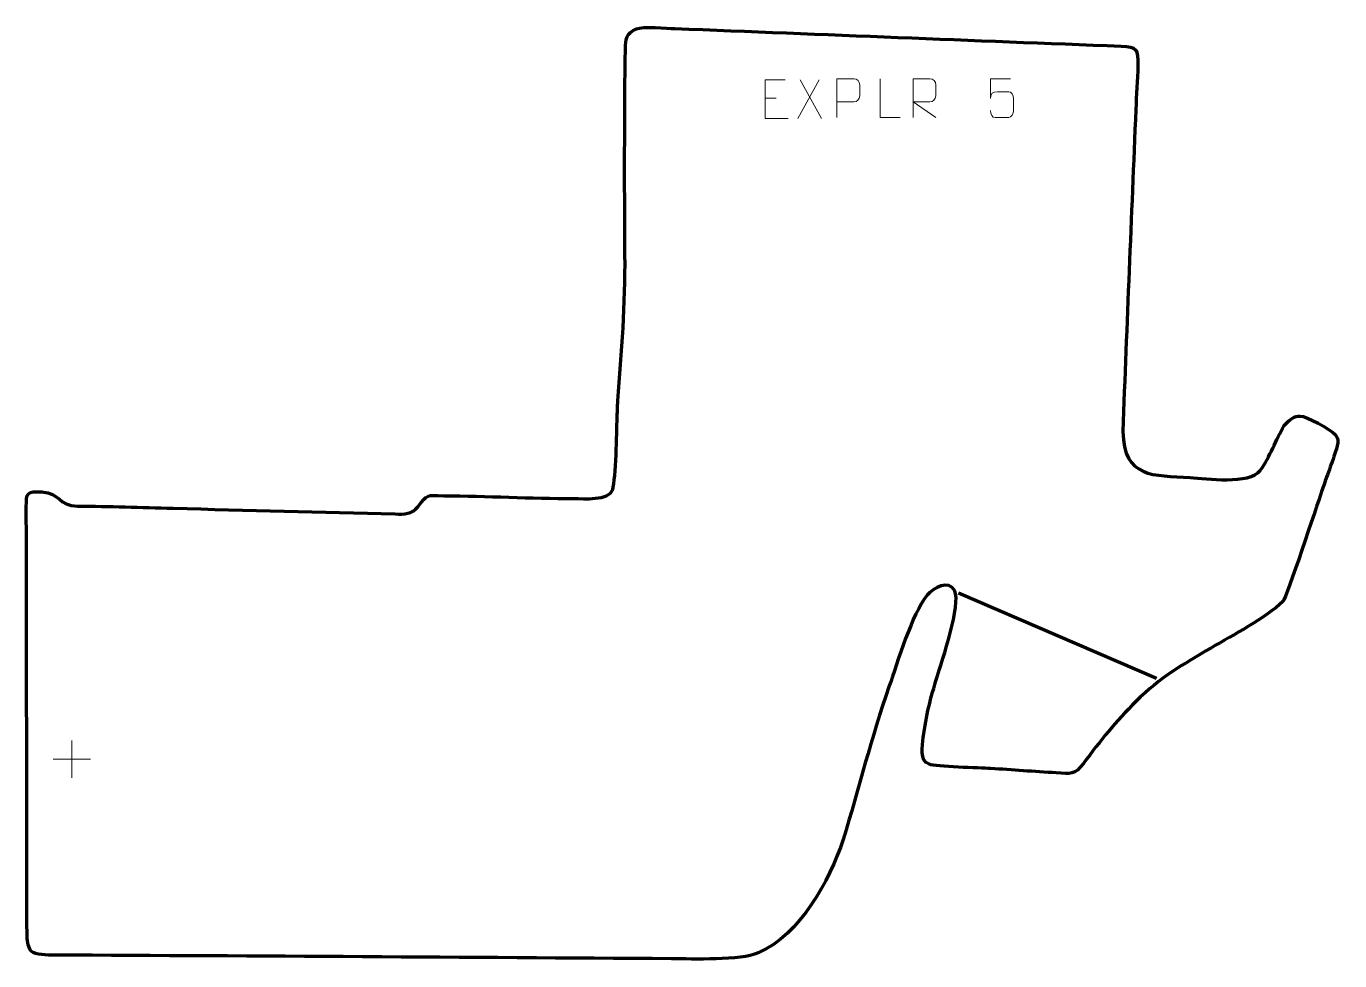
# Model space of a CAD drawing. Header units: millimetres. Extents: x -415 to 431, y -376 to 226.
import ezdxf

# ---------------------------------------------------------------- set-up
doc = ezdxf.new("R2010")
doc.units = ezdxf.units.MM
doc.header["$MEASUREMENT"] = 0
for name, color, linetype in [('layer 1', 7, 'Continuous'), ('layer 2', 7, 'Continuous'), ('layer 3', 7, 'Continuous')]:
    doc.layers.add(name, color=color, linetype=linetype)

msp = doc.modelspace()

# ---------------------------------------------------------------- linework, layer by layer
at = {"layer": 'layer 1', "color": 250, "lineweight": 9}
for points, knots in [([(74.0324, 191.8156), (74.0324, 191.8156), (61.1585, 191.8156), (61.1585, 191.8156), (61.1585, 191.8156), (61.1585, 191.8156), (61.1585, 166.862), (61.1585, 166.862), (61.1585, 166.862), (61.1585, 166.862), (76.0243, 166.862), (76.0243, 166.862)], [0, 0, 0, 0, 0.25, 0.25, 0.25, 0.25, 0.5, 0.5, 0.5, 0.5, 1, 1, 1, 1]), ([(107.4105, 167.4591), (107.4105, 167.4591), (107.4105, 192.4127), (107.4105, 192.4127), (107.4105, 192.4127), (111.0055, 192.4127), (114.6008, 192.4127), (118.1962, 192.4127), (118.1962, 192.4127), (120.5214, 192.3748), (122.0788, 190.8847), (122.0746, 188.5186), (122.0746, 188.5186), (122.0742, 186.4829), (122.0742, 183.4236), (122.0746, 181.3876), (122.0746, 181.3876), (122.0681, 179.5122), (120.2559, 177.5703), (118.2463, 177.5512), (118.2463, 177.5512), (118.2463, 177.5512), (107.4105, 177.5512), (107.4105, 177.5512)], [0, 0, 0, 0, 0.14285714, 0.14285714, 0.14285714, 0.14285714, 0.28571429, 0.28571429, 0.28571429, 0.28571429, 0.42857143, 0.42857143, 0.42857143, 0.42857143, 0.57142857, 0.57142857, 0.57142857, 0.57142857, 0.71428571, 0.71428571, 0.71428571, 0.71428571, 1, 1, 1, 1]), ([(148.2171, 167.4591), (148.2171, 167.4591), (135.268, 167.4591), (135.268, 167.4591), (135.268, 167.4591), (135.268, 167.4591), (135.268, 192.4127), (135.268, 192.4127)], [0, 0, 0, 0, 0.33333333, 0.33333333, 0.33333333, 0.33333333, 1, 1, 1, 1]), ([(156.4105, 167.4592), (156.4105, 167.4592), (156.4105, 192.4127), (156.4105, 192.4127), (156.4105, 192.4127), (160.0053, 192.4127), (163.6008, 192.4127), (167.196, 192.4127), (167.196, 192.4127), (169.5213, 192.375), (171.0786, 190.885), (171.0745, 188.5186), (171.0745, 188.5186), (171.0741, 186.4831), (171.0741, 183.4237), (171.0745, 181.3877), (171.0745, 181.3877), (171.068, 179.5122), (169.2557, 177.5704), (167.2462, 177.5513), (167.2462, 177.5513), (167.2462, 177.5513), (156.4105, 177.5513), (156.4105, 177.5513), (156.4105, 177.5513), (156.4105, 177.5513), (171.0652, 167.4592), (171.0652, 167.4592)], [0, 0, 0, 0, 0.125, 0.125, 0.125, 0.125, 0.25, 0.25, 0.25, 0.25, 0.375, 0.375, 0.375, 0.375, 0.5, 0.5, 0.5, 0.5, 0.625, 0.625, 0.625, 0.625, 0.75, 0.75, 0.75, 0.75, 1, 1, 1, 1]), ([(219.1367, 192.3907), (219.1367, 192.3907), (206.285, 192.3907), (206.285, 192.3907), (206.285, 192.3907), (206.2853, 188.1601), (206.2853, 183.9292), (206.285, 179.698), (206.285, 179.698), (206.2847, 183.0081), (207.9157, 184.0799), (210.7277, 184.1404), (210.7277, 184.1404), (213.1673, 184.1407), (215.6068, 184.1407), (218.046, 184.1404), (218.046, 184.1404), (219.6958, 184.1472), (221.1707, 181.7667), (221.1992, 179.698), (221.1992, 179.698), (221.1989, 177.1107), (221.1989, 174.5231), (221.1992, 171.9354), (221.1992, 171.9354), (221.2454, 169.976), (219.746, 167.5397), (218.1201, 167.4812), (218.1201, 167.4812), (216.1636, 167.4815), (211.2686, 167.4815), (209.3116, 167.4812), (209.3116, 167.4812), (207.4661, 167.4724), (206.359, 169.4372), (206.3382, 171.9883)], [0, 0, 0, 0, 0.1, 0.1, 0.1, 0.1, 0.2, 0.2, 0.2, 0.2, 0.3, 0.3, 0.3, 0.3, 0.4, 0.4, 0.4, 0.4, 0.5, 0.5, 0.5, 0.5, 0.6, 0.6, 0.6, 0.6, 0.7, 0.7, 0.7, 0.7, 0.8, 0.8, 0.8, 0.8, 1, 1, 1, 1])]:
    msp.add_open_spline(points, degree=3, knots=knots, dxfattribs=at)
for points in [[(96.0071, 191.8156), (96.0071, 191.8156), (82.2665, 166.9198), (82.2665, 166.9198)], [(83.7211, 191.8156), (83.7211, 191.8156), (97.4617, 166.8621), (97.4617, 166.8621)], [(61.1585, 179.9359), (61.1585, 179.9359), (68.3266, 179.9359), (68.3266, 179.9359)], [(-385.4565, -233.7933), (-385.4565, -233.7933), (-385.4565, -257.7712), (-385.4565, -257.7712)], [(-397.4454, -245.7823), (-397.4454, -245.7823), (-373.4675, -245.7823), (-373.4675, -245.7823)]]:
    msp.add_open_spline(points, degree=3, dxfattribs=at)
at = {"layer": 'layer 2', "color": 142, "lineweight": 158}
msp.add_open_spline([(185.7514, -138.7322), (185.7514, -138.7322), (313.2975, -193.5218), (313.2975, -193.5218)], degree=3, dxfattribs=at)
at = {"layer": 'layer 3', "color": 242, "lineweight": 158}
msp.add_open_spline([(-414.2809, -360.0051), (-414.0974, -363.7593), (-413.4406, -367.3889), (-411.5516, -369.4098), (-411.5516, -369.4098), (-409.1637, -371.9645), (-400.6508, -372.0103), (-397.1346, -372.0238), (-397.1346, -372.0238), (-264.4924, -372.5371), (-131.8019, -373.5406), (0.843, -374.3599), (0.843, -374.3599), (14.2677, -374.4429), (45.238, -375.6172), (56.6807, -370.5678), (56.6807, -370.5678), (84.0707, -358.4811), (102.1662, -324.4777), (111.4734, -297.4713), (111.4734, -297.4713), (121.4938, -264.7018), (129.5268, -231.6117), (140.8988, -199.2016), (140.8988, -199.2016), (146.61, -183.1596), (155.6372, -152.0875), (165.5043, -140.193), (165.5043, -140.193), (169.5268, -135.3437), (179.3999, -129.8716), (183.2516, -137.3974), (183.2516, -137.3974), (187.5297, -145.7564), (175.1503, -182.5766), (171.9737, -192.7128), (171.9737, -192.7128), (167.6963, -206.4249), (164.8565, -217.5801), (163.0125, -231.93), (163.0125, -231.93), (162.3346, -237.205), (160.4186, -246.7487), (166.7899, -249.0681), (166.7899, -249.0681), (170.9822, -250.5942), (199.586, -251.4787), (206.3543, -251.8389), (206.3543, -251.8389), (220.4194, -252.6629), (234.6088, -253.8834), (248.6198, -254.5652), (248.6198, -254.5652), (258.303, -255.0364), (260.2272, -256.4281), (266.1772, -248.4749), (266.1772, -248.4749), (277.0647, -233.9218), (286.9987, -221.6493), (299.8232, -208.6801), (299.8232, -208.6801), (316.1857, -192.434), (329.2494, -185.5048), (348.6386, -174.0005), (348.6386, -174.0005), (362.4931, -165.8087), (383.3136, -154.9808), (394.6572, -144.244), (394.6572, -144.244), (397.0855, -141.3696), (416.4762, -82.4756), (419.5786, -73.3626), (419.5786, -73.3626), (420.6339, -70.3206), (421.7029, -67.2843), (422.771, -64.2468), (422.771, -64.2468), (424.3556, -59.7726), (425.9939, -55.3311), (427.5076, -50.8298), (427.5076, -50.8298), (430.0364, -43.3106), (431.2447, -39.8845), (428.3534, -36.6547), (428.3534, -36.6547), (425.3043, -33.2485), (409.684, -24.7997), (405.5822, -24.7653), (405.5822, -24.7653), (402.4045, -24.7386), (399.2075, -26.3754), (395.5038, -30.9271), (395.5038, -30.9271), (389.9491, -40.4292), (386.5095, -50.6476), (380.0413, -59.9308), (380.0413, -59.9308), (373.1711, -68.8009), (345.3413, -65.1673), (334.9705, -64.3999), (334.9705, -64.3999), (310.9992, -62.9445), (292.2907, -64.9391), (291.5603, -34.8429), (291.5603, -34.8429), (294.0084, 34.3398), (297.0768, 103.4998), (299.8792, 172.6688), (299.8792, 172.6688), (300.251, 181.8776), (301.1495, 191.6759), (301.2294, 200.7437), (301.2294, 200.7437), (301.3238, 211.4595), (300.9697, 212.9912), (290.4083, 213.4701), (290.4083, 213.4701), (194.6147, 217.1242), (98.8309, 221.1158), (3.0374, 224.8099), (3.0374, 224.8099), (-2.0759, 225.0316), (-17.7975, 226.2696), (-21.737, 224.6207), (-21.737, 224.6207), (-28.2476, 221.8958), (-28.7815, 218.0022), (-28.877, 211.5577), (-28.877, 211.5577), (-29.4611, 172.1684), (-29.3438, 132.6067), (-29.2965, 93.206), (-29.2965, 93.206), (-29.2748, 88.754), (-29.2002, 84.3083), (-29.1272, 79.8571), (-29.1272, 79.8571), (-29.1272, 79.8571), (-29.1177, 78.8944), (-29.1177, 78.8944), (-29.1177, 78.8944), (-28.8407, 47.471), (-31.243, 16.3706), (-33.7267, -14.9205), (-33.7267, -14.9205), (-33.7267, -14.9205), (-33.7601, -15.4187), (-33.7601, -15.4187), (-33.7601, -15.4187), (-33.9197, -18.5423), (-34.0192, -21.6746), (-34.1253, -24.8005), (-34.1253, -24.8005), (-34.1253, -24.8005), (-34.1641, -26.0002), (-34.1641, -26.0002), (-34.1641, -26.0002), (-34.4693, -35.4311), (-34.8935, -64.7555), (-37.0342, -72.1279), (-37.0342, -72.1279), (-39.1496, -79.4131), (-56.041, -77.998), (-62.0029, -77.8587), (-62.0029, -77.8587), (-89.8225, -77.8898), (-117.9603, -76.3121), (-145.8775, -76.0797), (-145.8775, -76.0797), (-157.264, -75.9912), (-155.838, -74.6362), (-162.447, -83.1822), (-162.447, -83.1822), (-166.3471, -88.1705), (-171.2632, -88.0084), (-177.1911, -87.8568), (-177.1911, -87.8568), (-224.8396, -86.6388), (-272.4877, -85.4089), (-320.1365, -84.2001), (-320.1365, -84.2001), (-340.5398, -83.6825), (-361.3849, -82.862), (-381.7455, -82.7473), (-381.7455, -82.7473), (-394.5019, -82.6754), (-392.5519, -74.1596), (-404.7215, -73.6161), (-404.7215, -73.6161), (-414.2308, -73.1913), (-414.7587, -74.295), (-414.737, -83.2492), (-414.737, -83.2492), (-414.7153, -92.2034), (-414.2809, -360.0051), (-414.2809, -360.0051)], degree=3, knots=[0, 0, 0, 0, 0.02, 0.02, 0.02, 0.02, 0.04, 0.04, 0.04, 0.04, 0.06, 0.06, 0.06, 0.06, 0.08, 0.08, 0.08, 0.08, 0.1, 0.1, 0.1, 0.1, 0.12, 0.12, 0.12, 0.12, 0.14, 0.14, 0.14, 0.14, 0.16, 0.16, 0.16, 0.16, 0.18, 0.18, 0.18, 0.18, 0.2, 0.2, 0.2, 0.2, 0.22, 0.22, 0.22, 0.22, 0.24, 0.24, 0.24, 0.24, 0.26, 0.26, 0.26, 0.26, 0.28, 0.28, 0.28, 0.28, 0.3, 0.3, 0.3, 0.3, 0.32, 0.32, 0.32, 0.32, 0.34, 0.34, 0.34, 0.34, 0.36, 0.36, 0.36, 0.36, 0.38, 0.38, 0.38, 0.38, 0.4, 0.4, 0.4, 0.4, 0.42, 0.42, 0.42, 0.42, 0.44, 0.44, 0.44, 0.44, 0.46, 0.46, 0.46, 0.46, 0.48, 0.48, 0.48, 0.48, 0.5, 0.5, 0.5, 0.5, 0.52, 0.52, 0.52, 0.52, 0.54, 0.54, 0.54, 0.54, 0.56, 0.56, 0.56, 0.56, 0.58, 0.58, 0.58, 0.58, 0.6, 0.6, 0.6, 0.6, 0.62, 0.62, 0.62, 0.62, 0.64, 0.64, 0.64, 0.64, 0.66, 0.66, 0.66, 0.66, 0.68, 0.68, 0.68, 0.68, 0.7, 0.7, 0.7, 0.7, 0.72, 0.72, 0.72, 0.72, 0.74, 0.74, 0.74, 0.74, 0.76, 0.76, 0.76, 0.76, 0.78, 0.78, 0.78, 0.78, 0.8, 0.8, 0.8, 0.8, 0.82, 0.82, 0.82, 0.82, 0.84, 0.84, 0.84, 0.84, 0.86, 0.86, 0.86, 0.86, 0.88, 0.88, 0.88, 0.88, 0.9, 0.9, 0.9, 0.9, 0.92, 0.92, 0.92, 0.92, 0.94, 0.94, 0.94, 0.94, 0.96, 0.96, 0.96, 0.96, 1, 1, 1, 1], dxfattribs=at)

doc.saveas('drawing.dxf')
